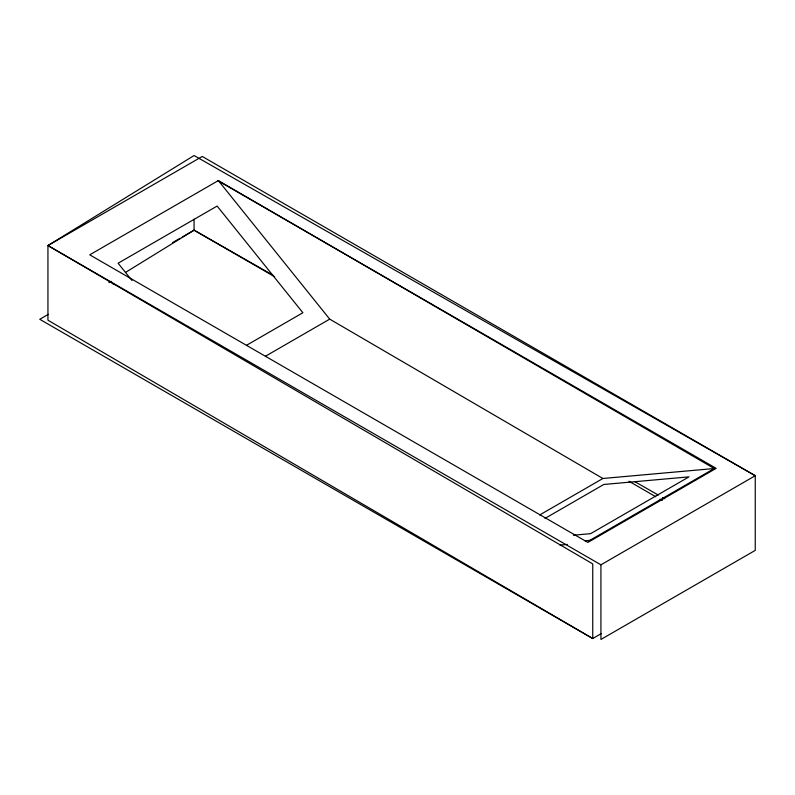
<?xml version="1.0" encoding="UTF-8"?>
<svg xmlns="http://www.w3.org/2000/svg" width="795" height="795" viewBox="0 0 795 795"><rect width="100%" height="100%" fill="white"/><g stroke="black" fill="none" stroke-linecap="round" stroke-linejoin="round"><path stroke-width="1.19" d="M48.326 314.333L39.75 319.282L592.742 638.544L592.742 563.903L47.939 245.556L194.069 155.542L755.25 475.718L755.25 550.369L600.931 639.458L600.931 564.818L47.939 245.556L47.939 320.196L592.742 638.544L601.318 633.595M108.915 282.632L111.022 281.341M125.739 272.278L194.069 230.182L194.069 219.172M47.939 245.556L202.258 156.456L755.25 475.718L600.931 564.818M588.876 540.918L714.268 468.523L218.337 180.584L89.736 254.827L587.863 542.429L716.156 468.354L218.019 180.763M172.634 242.555L180.137 238.232M182.284 236.989L194.069 230.182L272.705 275.05M246.46 345.328L302.885 312.743L217.134 206.064L118.107 263.234L132.01 280.526M265.411 356.259L329.706 319.133L602.898 478.481L714.268 468.523M539.666 514.981L602.898 478.481M544.972 518.429L603.793 484.473L688.997 476.861L590.615 533.664L573.324 535.214M559.958 545.072L567.302 544.416M584.852 540.689L591.48 540.342M634.609 481.531L658.31 495.056M662.623 497.511L664.769 498.743M194.069 230.182L274.603 276.68M628.944 481.253L655.795 496.756M660.089 499.23L662.235 500.472M218.337 180.584L329.706 319.133M111.807 282.295L113.357 284.222"/></g></svg>
